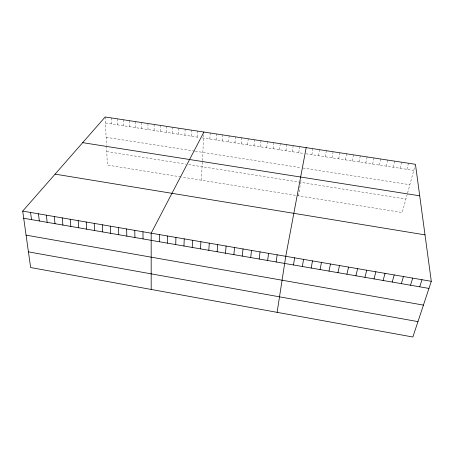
<?xml version="1.0" encoding="UTF-8"?>
<svg xmlns="http://www.w3.org/2000/svg" width="454" height="454" viewBox="0 0 454 454"><rect width="100%" height="100%" fill="white"/><g stroke="black" fill="none" stroke-linecap="round" stroke-linejoin="round"><path stroke-width="0.34" stroke-dasharray="2.27 1.7" d="M154.093 130.48L154.11 124.447M160.234 131.427L160.285 125.389M166.385 132.369L166.476 126.337M172.554 133.317L172.679 127.279M178.734 134.265L178.899 128.232M184.926 135.218L185.13 129.18M191.134 136.172L191.372 130.133M197.354 137.125L197.632 131.087M201.366 180.204L202.325 161.982M202.399 160.62L203.761 134.73M209.833 139.043L210.191 133.005M216.098 140.002L216.49 133.964M222.369 140.967L222.806 134.929M228.657 141.932L229.134 135.894M234.962 142.902L235.473 136.858M241.278 143.873L241.829 137.829M247.612 144.843L248.202 138.799M253.956 145.819L254.586 139.775M260.312 146.795L260.982 140.751M266.685 147.777L267.395 141.727M273.07 148.753L273.824 142.709M279.471 149.741L280.266 143.691M285.889 150.722L286.718 144.673M292.319 151.71L293.188 145.66M298.76 152.703L299.674 146.653M298.556 195.856L300.69 182.349L405.921 199.045M300.798 181.674L301.008 180.323M311.887 154.718L312.885 148.668M318.572 155.745L319.61 149.689M325.268 156.772L326.352 150.722M331.988 157.805L333.111 151.749M338.712 158.838L339.887 152.782M345.46 159.876L346.674 153.821M352.225 160.915L353.479 154.859M359 161.953L360.3 155.898M365.793 162.997L367.138 156.942M372.603 164.042L373.994 157.986M379.425 165.091L380.861 159.031M386.263 166.141L387.744 160.086M393.124 167.191L394.645 161.136M399.997 168.247L401.563 162.192M406.88 169.308L408.498 163.247M407.221 194.318L402.221 212.546L181.526 177.009M407.596 192.95L415.262 164.984M105.453 123.011L199.431 137.443M202.2 137.868L303.925 153.492M305.882 153.792L413.787 170.369M106.105 137.29L194.647 151.114M195.328 151.222L301.047 167.725M302.954 168.02L409.854 184.71M106.758 151.585L185.97 164.149M188.648 164.575L299.299 182.128M180.868 176.901L107.377 165.069L106.542 146.863M105.175 116.984L106.48 145.507M111.247 117.909L111.485 123.936M117.331 118.84L117.535 124.867M123.426 119.771L123.596 125.798M129.538 120.702L129.668 126.728M135.661 121.632L135.752 127.665M141.796 122.569L141.852 128.601M147.947 123.511L147.964 129.543"/><path stroke-width="0.68" d="M159.337 241.744L159.399 234.593M167.52 243.162L167.651 236.012M175.732 244.581L175.931 237.436M183.966 246.011L184.228 238.861M192.224 247.436L192.553 240.291M200.503 248.871L200.906 241.727M208.812 250.307L209.277 243.162M217.137 251.749L217.676 244.61M225.496 253.196L226.098 246.057M233.872 254.649L234.548 247.509M242.277 256.101L243.021 248.962M250.704 257.56L251.516 250.421M259.155 259.024L260.04 251.885M267.633 260.488L268.586 253.355M276.134 261.964L277.161 254.83M277.116 312.335L285.759 256.306L306.172 147.641M293.471 264.966L294.646 257.832M302.313 266.492L303.561 259.365M311.177 268.03L312.505 260.902M320.07 269.568L321.472 262.446M328.991 271.112L330.472 263.99M337.941 272.661L339.496 265.539M346.913 274.216L348.547 267.094M355.919 275.771L357.627 268.654M364.948 277.337L366.736 270.221M374.005 278.904L375.872 271.793M383.091 280.476L385.037 273.365M392.211 282.053L394.231 274.948M401.353 283.637L403.458 276.531M410.524 285.226L412.709 278.12M419.723 286.815L421.987 279.715M431.3 281.315L412.868 337.016L30.628 267.531L22.7 211.104L105.175 116.984L415.45 164.308L431.3 281.315L22.7 211.104M203.903 132.046L151.171 233.18L151.188 289.448M82.679 142.652L419.717 195.816M55.099 174.137L425.006 234.866M23.704 218.266L428.951 288.415M26.077 235.138L423.429 305.099M28.432 251.874L417.964 321.614M30.56 212.455L31.508 219.617M38.437 213.811L39.328 220.973M46.342 215.168L47.165 222.329M54.27 216.53L55.03 223.691M62.215 217.897L62.919 225.053M70.188 219.265L70.83 226.427M78.179 220.638L78.758 227.8M86.198 222.017L86.714 229.174M94.239 223.396L94.693 230.553M102.303 224.781L102.689 231.943M110.39 226.171L110.714 233.328M118.5 227.567L118.761 234.724M126.632 228.964L126.831 236.12M134.787 230.365L134.923 237.521M142.97 231.773L143.038 238.923"/></g></svg>
